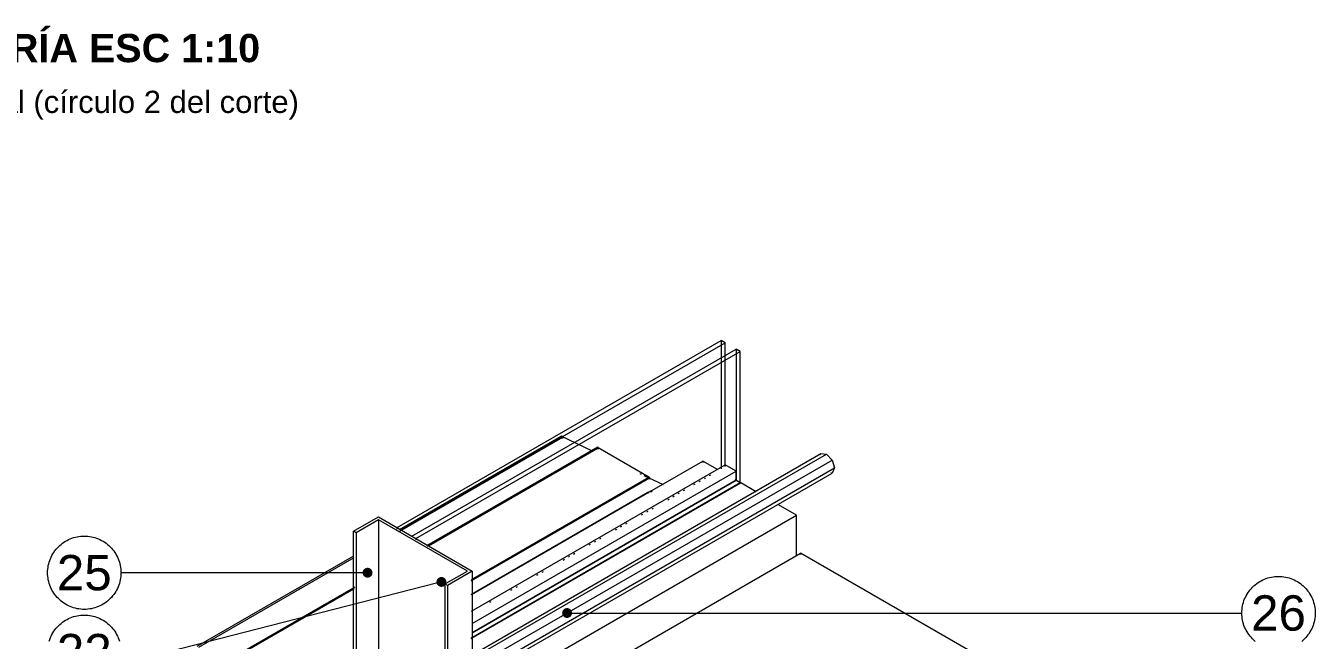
# Model space of a CAD drawing. Header units: millimetres. Extents: x 0 to 297, y 0 to 420.
# Drawn here: x 56 to 147.4, y 227.4 to 271 of the extents above; entities that cross this region are included whole.
import ezdxf

# ---------------------------------------------------------------- set-up
doc = ezdxf.new("R2010")
doc.units = ezdxf.units.MM
for name, color, linetype in [('1-CORTE-LINEAS', 7, 'Continuous'), ('2-DETALLES-ARISTAS', 7, 'Continuous'), ('3-TEXTOS', 7, 'Continuous')]:
    doc.layers.add(name, color=color, linetype=linetype)
doc.styles.add('ARIAL', font='arial.ttf')
doc.styles.add('ARIAL-NEGRITA', font='arialbd.ttf')

msp = doc.modelspace()

# ---------------------------------------------------------------- hatches: boundary and pattern name
at = {"layer": '3-TEXTOS'}
h = msp.add_hatch(color=7, dxfattribs=at)
h.dxf.hatch_style = 1
h.paths.add_polyline_path([(80.605, 232.2), (80.603, 232.165), (80.598, 232.131), (80.59, 232.098), (80.578, 232.066), (80.563, 232.034), (80.546, 232.005), (80.525, 231.978), (80.502, 231.952), (80.477, 231.929), (80.449, 231.909), (80.42, 231.891), (80.389, 231.876), (80.356, 231.865), (80.323, 231.856), (80.289, 231.851), (80.255, 231.85), (80.22, 231.851), (80.187, 231.856), (80.153, 231.865), (80.121, 231.876), (80.09, 231.891), (80.06, 231.909), (80.033, 231.929), (80.007, 231.952), (79.984, 231.978), (79.964, 232.005), (79.946, 232.034), (79.931, 232.066), (79.92, 232.098), (79.911, 232.131), (79.906, 232.165), (79.905, 232.2), (79.906, 232.234), (79.911, 232.268), (79.92, 232.301), (79.931, 232.334), (79.946, 232.365), (79.964, 232.394), (79.984, 232.422), (80.007, 232.447), (80.033, 232.47), (80.06, 232.491), (80.09, 232.508), (80.121, 232.523), (80.153, 232.535), (80.187, 232.543), (80.22, 232.548), (80.255, 232.55), (80.289, 232.548), (80.323, 232.543), (80.356, 232.535), (80.389, 232.523), (80.42, 232.508), (80.449, 232.491), (80.477, 232.47), (80.502, 232.447), (80.525, 232.422), (80.546, 232.394), (80.563, 232.365), (80.578, 232.334), (80.59, 232.301), (80.598, 232.268), (80.603, 232.234)])
h = msp.add_hatch(color=7, dxfattribs=at)
h.dxf.hatch_style = 1
h.paths.add_polyline_path([(85.837, 231.546), (85.836, 231.512), (85.831, 231.478), (85.822, 231.445), (85.811, 231.412), (85.796, 231.381), (85.778, 231.352), (85.758, 231.325), (85.735, 231.299), (85.709, 231.276), (85.682, 231.255), (85.652, 231.238), (85.621, 231.223), (85.589, 231.211), (85.556, 231.203), (85.522, 231.198), (85.487, 231.196), (85.453, 231.198), (85.419, 231.203), (85.386, 231.211), (85.353, 231.223), (85.322, 231.238), (85.293, 231.255), (85.265, 231.276), (85.24, 231.299), (85.217, 231.325), (85.196, 231.352), (85.179, 231.381), (85.164, 231.413), (85.152, 231.445), (85.144, 231.478), (85.139, 231.512), (85.137, 231.546), (85.139, 231.581), (85.144, 231.615), (85.152, 231.648), (85.164, 231.68), (85.179, 231.712), (85.196, 231.741), (85.217, 231.768), (85.24, 231.794), (85.265, 231.817), (85.293, 231.837), (85.322, 231.855), (85.353, 231.87), (85.386, 231.881), (85.419, 231.89), (85.453, 231.895), (85.487, 231.896), (85.522, 231.895), (85.556, 231.89), (85.589, 231.881), (85.621, 231.87), (85.652, 231.855), (85.682, 231.837), (85.709, 231.817), (85.735, 231.794), (85.758, 231.768), (85.778, 231.741), (85.796, 231.712), (85.811, 231.68), (85.822, 231.648), (85.831, 231.615), (85.836, 231.581)])
h = msp.add_hatch(color=7, dxfattribs=at)
h.dxf.hatch_style = 1
h.paths.add_polyline_path([(94.747, 229.342), (94.745, 229.307), (94.74, 229.274), (94.732, 229.24), (94.72, 229.208), (94.705, 229.177), (94.688, 229.147), (94.668, 229.12), (94.644, 229.094), (94.619, 229.071), (94.591, 229.051), (94.562, 229.033), (94.531, 229.019), (94.498, 229.007), (94.465, 228.999), (94.431, 228.994), (94.397, 228.992), (94.362, 228.994), (94.329, 228.999), (94.295, 229.007), (94.263, 229.019), (94.232, 229.033), (94.202, 229.051), (94.175, 229.071), (94.149, 229.094), (94.126, 229.12), (94.106, 229.147), (94.088, 229.177), (94.073, 229.208), (94.062, 229.24), (94.053, 229.274), (94.048, 229.307), (94.047, 229.342), (94.048, 229.376), (94.053, 229.41), (94.062, 229.443), (94.073, 229.476), (94.088, 229.507), (94.106, 229.536), (94.126, 229.564), (94.149, 229.589), (94.175, 229.613), (94.202, 229.633), (94.232, 229.651), (94.263, 229.665), (94.295, 229.677), (94.329, 229.685), (94.362, 229.69), (94.397, 229.692), (94.431, 229.69), (94.465, 229.685), (94.498, 229.677), (94.531, 229.665), (94.562, 229.651), (94.591, 229.633), (94.619, 229.613), (94.644, 229.589), (94.668, 229.564), (94.688, 229.536), (94.705, 229.507), (94.72, 229.476), (94.732, 229.443), (94.74, 229.41), (94.745, 229.376)])

# ---------------------------------------------------------------- linework, layer by layer
at = {"layer": '1-CORTE-LINEAS', "color": 7, "lineweight": 18}
for points in [[(143.173, 227.332), (143.077, 227.415), (142.984, 227.503), (142.896, 227.596), (142.813, 227.692), (142.735, 227.793), (142.661, 227.897), (142.593, 228.005), (142.53, 228.116), (142.473, 228.23), (142.421, 228.347), (142.375, 228.466), (142.335, 228.587), (142.301, 228.71), (142.273, 228.835), (142.251, 228.961), (142.235, 229.087), (142.226, 229.214), (142.223, 229.342), (142.226, 229.47), (142.235, 229.597), (142.251, 229.723), (142.273, 229.849), (142.301, 229.974), (142.335, 230.097), (142.375, 230.218), (142.421, 230.337), (142.473, 230.454), (142.53, 230.568), (142.593, 230.678), (142.661, 230.786), (142.735, 230.891), (142.813, 230.991), (142.896, 231.088), (142.984, 231.18), (143.077, 231.268), (143.173, 231.352), (143.274, 231.43), (143.378, 231.504), (143.486, 231.572), (143.597, 231.635), (143.711, 231.692), (143.828, 231.744), (143.947, 231.79), (144.068, 231.83), (144.191, 231.864), (144.316, 231.892), (144.442, 231.914), (144.568, 231.929), (144.695, 231.939), (144.823, 231.942), (144.951, 231.939), (145.078, 231.929), (145.204, 231.914), (145.33, 231.892), (145.455, 231.864), (145.578, 231.83), (145.699, 231.79), (145.818, 231.744), (145.935, 231.692), (146.048, 231.635), (146.159, 231.572), (146.267, 231.504), (146.372, 231.43), (146.472, 231.352), (146.569, 231.268), (146.661, 231.18), (146.749, 231.088), (146.833, 230.991), (146.911, 230.891), (146.985, 230.786), (147.053, 230.678), (147.116, 230.568), (147.173, 230.454), (147.225, 230.337), (147.271, 230.218), (147.311, 230.097), (147.345, 229.974), (147.373, 229.849), (147.395, 229.723), (147.41, 229.597), (147.42, 229.47), (147.423, 229.342)], [(147.423, 229.342), (147.42, 229.214), (147.41, 229.087), (147.395, 228.961), (147.373, 228.835), (147.345, 228.71), (147.311, 228.587), (147.271, 228.466), (147.225, 228.347), (147.173, 228.23), (147.116, 228.116), (147.053, 228.005), (146.985, 227.897), (146.911, 227.793), (146.833, 227.692), (146.749, 227.596), (146.661, 227.503), (146.569, 227.415), (146.472, 227.332)]]:
    msp.add_lwpolyline(points, dxfattribs=at)
at = {"layer": '2-DETALLES-ARISTAS', "color": 7, "lineweight": 9}
for p, q in [((82.341, 235.403), (105.322, 248.671)), ((105.605, 248.508), (105.322, 248.671)), ((105.322, 248.671), (105.322, 239.577)), ((82.624, 235.24), (105.605, 248.508)), ((83.401, 234.791), (106.382, 248.059)), ((83.684, 234.627), (106.665, 247.895)), ((105.605, 239.735), (105.605, 248.508)), ((106.665, 247.895), (106.382, 248.059)), ((106.382, 248.059), (106.382, 238.751)), ((106.665, 238.587), (106.665, 247.895)), ((87.576, 227.566), (106.665, 238.587)), ((106.382, 238.751), (87.664, 227.944)), ((106.382, 238.751), (106.665, 238.587)), ((82.341, 235.403), (82.624, 235.24)), ((82.341, 235.296), (82.341, 235.403)), ((83.401, 234.791), (83.684, 234.627)), ((83.684, 234.627), (83.684, 234.52))]:
    msp.add_line(p, q, dxfattribs=at)
at = {"layer": '2-DETALLES-ARISTAS', "color": 7, "lineweight": 18}
for p, q in [((82.515, 235.258), (93.986, 241.881)), ((82.52, 235.261), (93.99, 241.884)), ((82.533, 235.147), (94.096, 241.823)), ((96.204, 240.825), (93.986, 241.881)), ((93.986, 241.881), (93.991, 241.817)), ((94.096, 241.823), (93.99, 241.884)), ((93.99, 241.884), (93.99, 241.789)), ((94.096, 241.727), (94.096, 241.823)), ((96.561, 241.106), (84.442, 234.11)), ((84.499, 234.077), (96.617, 241.074)), ((84.563, 234.114), (96.589, 241.057)), ((87.633, 226.359), (112.382, 240.648)), ((88.033, 226.32), (112.782, 240.608)), ((93.07, 241.22), (92.978, 241.166)), ((96.561, 241.106), (96.561, 241.004)), ((96.617, 241.074), (96.561, 241.106)), ((100.195, 238.975), (96.589, 241.057)), ((96.589, 241.057), (96.589, 240.95)), ((96.617, 240.971), (96.617, 241.074)), ((112.34, 240.556), (112.382, 240.648)), ((112.382, 240.648), (112.782, 240.608)), ((112.782, 240.608), (113.182, 240.186)), ((87.607, 230.646), (104.014, 240.118)), ((87.628, 229.474), (105.605, 239.853)), ((88.599, 225.34), (113.347, 239.628)), ((94.7, 229.516), (113.182, 240.186)), ((105.058, 239.515), (104.014, 240.118)), ((104.014, 240.118), (104.014, 240.012)), ((106.382, 239.404), (105.605, 239.853)), ((105.605, 239.853), (105.605, 239.76)), ((113.182, 240.186), (113.347, 239.628)), ((113.347, 239.628), (113.182, 239.262)), ((87.593, 231.617), (100.266, 238.934)), ((87.606, 227.543), (106.701, 238.567)), ((87.606, 227.543), (106.701, 238.567)), ((87.614, 231.712), (100.195, 238.975)), ((87.614, 231.712), (100.195, 238.975)), ((87.664, 228.597), (106.382, 239.404)), ((87.664, 227.944), (106.382, 238.751)), ((88.433, 224.973), (113.182, 239.262)), ((99.676, 239.172), (99.58, 239.218)), ((101.22, 238.437), (99.869, 239.08)), ((100.195, 238.868), (100.195, 238.975)), ((100.266, 238.934), (100.195, 238.975)), ((100.195, 238.975), (100.195, 238.868)), ((100.266, 238.827), (100.266, 238.934)), ((103.755, 238.662), (103.847, 238.716)), ((103.755, 238.662), (103.847, 238.716)), ((104.125, 238.876), (104.218, 238.93)), ((104.125, 238.876), (104.218, 238.93)), ((104.496, 239.091), (104.589, 239.144)), ((104.496, 239.091), (104.589, 239.144)), ((106.296, 238.801), (106.382, 238.751)), ((106.701, 238.567), (106.335, 238.778)), ((106.382, 238.751), (106.382, 239.404)), ((107.806, 237.929), (106.701, 238.567)), ((113.182, 239.262), (113.082, 239.272)), ((87.611, 230.689), (100.125, 237.914)), ((87.632, 230.66), (100.337, 237.995)), ((100.195, 237.873), (100.125, 237.914)), ((100.125, 237.914), (100.125, 237.807)), ((100.429, 237.942), (100.337, 237.995)), ((100.337, 237.995), (100.337, 237.914)), ((101.901, 237.592), (101.994, 237.646)), ((101.901, 237.592), (101.994, 237.646)), ((102.272, 237.806), (102.364, 237.86)), ((102.272, 237.806), (102.364, 237.86)), ((102.642, 238.02), (102.735, 238.074)), ((102.642, 238.02), (102.735, 238.074)), ((103.384, 238.448), (103.477, 238.502)), ((103.384, 238.448), (103.477, 238.502)), ((100.418, 236.736), (100.51, 236.789)), ((100.418, 236.736), (100.51, 236.789)), ((101.53, 237.378), (101.623, 237.432)), ((101.53, 237.378), (101.623, 237.432)), ((110.66, 236.281), (109.371, 237.025)), ((79.265, 235.138), (81.033, 236.158)), ((81.033, 235.954), (79.442, 235.036)), ((81.033, 236.158), (87.679, 232.321)), ((81.033, 235.954), (81.033, 226.669)), ((87.326, 232.321), (81.033, 235.954)), ((84.282, 236.146), (84.19, 236.092)), ((91.288, 225.096), (110.66, 236.281)), ((99.676, 236.308), (99.769, 236.361)), ((99.676, 236.308), (99.769, 236.361)), ((100.047, 236.522), (100.14, 236.575)), ((100.047, 236.522), (100.14, 236.575)), ((110.66, 233.415), (110.66, 236.281)), ((79.442, 235.036), (79.265, 235.138)), ((79.265, 221.584), (79.265, 235.138)), ((79.442, 235.036), (79.442, 221.482)), ((97.822, 235.237), (97.915, 235.291)), ((97.822, 235.237), (97.915, 235.291)), ((98.193, 235.451), (98.286, 235.505)), ((98.193, 235.451), (98.286, 235.505)), ((98.564, 235.665), (98.657, 235.719)), ((98.564, 235.665), (98.657, 235.719)), ((95.969, 234.167), (96.061, 234.221)), ((95.969, 234.167), (96.061, 234.221)), ((96.339, 234.381), (96.432, 234.435)), ((96.339, 234.381), (96.432, 234.435)), ((96.71, 234.595), (96.803, 234.649)), ((96.71, 234.595), (96.803, 234.649)), ((68.177, 226.98), (79.277, 233.389)), ((68.181, 226.983), (79.282, 233.392)), ((68.287, 226.922), (79.295, 233.277)), ((93.266, 223.38), (110.943, 233.586)), ((94.115, 233.097), (94.207, 233.15)), ((94.115, 233.097), (94.207, 233.15)), ((94.485, 233.311), (94.578, 233.364)), ((94.485, 233.311), (94.578, 233.364)), ((94.856, 233.525), (94.949, 233.578)), ((94.856, 233.525), (94.949, 233.578)), ((136.823, 218.644), (110.943, 233.586)), ((110.943, 233.586), (110.943, 233.493)), ((85.825, 231.454), (87.326, 232.321)), ((87.679, 232.321), (85.912, 231.3)), ((87.679, 232.321), (87.679, 226.344)), ((92.632, 232.24), (92.724, 232.294)), ((92.632, 232.24), (92.724, 232.294)), ((85.735, 231.299), (85.735, 217.848)), ((85.912, 231.3), (85.79, 231.371)), ((85.912, 231.3), (85.912, 226.232)), ((92.261, 232.026), (92.354, 232.08)), ((92.261, 232.026), (92.354, 232.08)), ((79.354, 231.172), (70.751, 226.205)), ((70.78, 226.156), (79.29, 231.07)), ((70.808, 226.173), (79.319, 231.086)), ((75.494, 231.072), (75.401, 231.018)), ((90.407, 230.956), (90.5, 231.01)), ((90.407, 230.956), (90.5, 231.01)), ((90.778, 231.17), (90.87, 231.224)), ((90.778, 231.17), (90.87, 231.224)), ((88.924, 230.1), (89.017, 230.153)), ((88.924, 230.1), (89.017, 230.153)), ((72.164, 229.149), (72.071, 229.096)), ((88.433, 225.897), (94.095, 229.166))]:
    msp.add_line(p, q, dxfattribs=at)
at = {"layer": '3-TEXTOS', "color": 7, "lineweight": 18}
for points in [[(62.777, 232.2), (62.774, 232.072), (62.764, 231.945), (62.749, 231.818), (62.727, 231.692), (62.699, 231.568), (62.665, 231.445), (62.625, 231.324), (62.579, 231.205), (62.527, 231.088), (62.47, 230.974), (62.407, 230.863), (62.338, 230.755), (62.265, 230.651), (62.186, 230.55), (62.103, 230.454), (62.015, 230.361), (61.923, 230.273), (61.826, 230.19), (61.726, 230.111), (61.621, 230.038), (61.513, 229.969), (61.402, 229.907), (61.288, 229.849), (61.172, 229.798), (61.052, 229.752), (60.931, 229.712), (60.809, 229.678), (60.684, 229.65), (60.558, 229.628), (60.432, 229.612), (60.304, 229.603), (60.177, 229.6), (60.049, 229.603), (59.922, 229.612), (59.795, 229.628), (59.669, 229.65), (59.545, 229.678), (59.422, 229.712), (59.301, 229.752), (59.182, 229.798), (59.065, 229.849), (58.951, 229.907), (58.84, 229.969), (58.732, 230.038), (58.628, 230.111), (58.527, 230.19), (58.431, 230.273), (58.338, 230.361), (58.25, 230.454), (58.167, 230.55), (58.088, 230.651), (58.015, 230.755), (57.946, 230.863), (57.884, 230.974), (57.826, 231.088), (57.775, 231.205), (57.729, 231.324), (57.689, 231.445), (57.655, 231.568), (57.627, 231.692), (57.605, 231.818), (57.589, 231.945), (57.58, 232.072), (57.577, 232.2), (57.58, 232.327), (57.589, 232.454), (57.605, 232.581), (57.627, 232.707), (57.655, 232.832), (57.689, 232.954), (57.729, 233.075), (57.775, 233.195), (57.826, 233.311), (57.884, 233.425), (57.946, 233.536), (58.015, 233.644), (58.088, 233.749), (58.167, 233.849), (58.25, 233.946), (58.338, 234.038), (58.431, 234.126), (58.527, 234.209), (58.628, 234.288), (58.732, 234.361), (58.84, 234.43), (58.951, 234.493), (59.065, 234.55), (59.182, 234.602), (59.301, 234.648), (59.422, 234.688), (59.545, 234.722), (59.669, 234.75), (59.795, 234.771), (59.922, 234.787), (60.049, 234.796), (60.177, 234.8), (60.304, 234.796), (60.432, 234.787), (60.558, 234.771), (60.684, 234.75), (60.809, 234.722), (60.931, 234.688), (61.052, 234.648), (61.172, 234.602), (61.288, 234.55), (61.402, 234.493), (61.513, 234.43), (61.621, 234.361), (61.726, 234.288), (61.826, 234.209), (61.923, 234.126), (62.015, 234.038), (62.103, 233.946), (62.186, 233.849), (62.265, 233.749), (62.338, 233.644), (62.407, 233.536), (62.47, 233.425), (62.527, 233.311), (62.579, 233.195), (62.625, 233.075), (62.665, 232.954), (62.699, 232.832), (62.727, 232.707), (62.749, 232.581), (62.764, 232.454), (62.774, 232.327), (62.777, 232.2)], [(57.689, 227.354), (57.729, 227.475), (57.775, 227.595), (57.826, 227.711), (57.884, 227.825), (57.946, 227.936), (58.015, 228.044), (58.088, 228.149), (58.167, 228.249), (58.25, 228.346), (58.338, 228.438), (58.431, 228.526), (58.527, 228.61), (58.628, 228.688), (58.732, 228.761), (58.84, 228.83), (58.951, 228.893), (59.065, 228.95), (59.182, 229.002), (59.301, 229.048), (59.422, 229.088), (59.545, 229.122), (59.669, 229.15), (59.795, 229.172), (59.922, 229.187), (60.049, 229.197), (60.177, 229.2), (60.304, 229.197), (60.432, 229.187), (60.558, 229.172), (60.684, 229.15), (60.809, 229.122), (60.931, 229.088), (61.052, 229.048), (61.172, 229.002), (61.288, 228.95), (61.402, 228.893), (61.513, 228.83), (61.621, 228.761), (61.726, 228.688), (61.826, 228.61), (61.923, 228.526), (62.015, 228.438), (62.103, 228.346), (62.186, 228.249), (62.265, 228.149), (62.338, 228.044), (62.407, 227.936), (62.47, 227.825), (62.527, 227.711), (62.579, 227.595), (62.625, 227.475), (62.665, 227.354)]]:
    msp.add_lwpolyline(points, dxfattribs=at)
at = {"layer": '3-TEXTOS', "color": 7, "lineweight": 15}
for points in [[(79.905, 232.2), (66.177, 232.2), (62.777, 232.2)], [(85.149, 231.46), (66.177, 226.6), (62.777, 226.6)], [(94.747, 229.342), (138.823, 229.342), (142.223, 229.342)]]:
    msp.add_lwpolyline(points, dxfattribs=at)

# ---------------------------------------------------------------- texts
at = {"layer": '3-TEXTOS', "color": 7}
for s, height, style, p in [('DETALLE 2 · AXONOMETRÍA ESC 1:10', 2.00429, 'ARIAL-NEGRITA', (20.998, 268.402)), ('Encuentro entrepiso / frente integral (círculo 2 del corte)', 1.57426, 'ARIAL', (20.998, 264.801)), ('25', 2.5044, 'ARIAL', (58.229, 230.951)), ('26', 2.5044, 'ARIAL', (142.875, 228.094)), ('22', 2.5044, 'ARIAL', (58.229, 225.353))]:
    msp.add_text(s, height=height, dxfattribs=dict(at, style=style)).set_placement(p)

doc.saveas('drawing.dxf')
